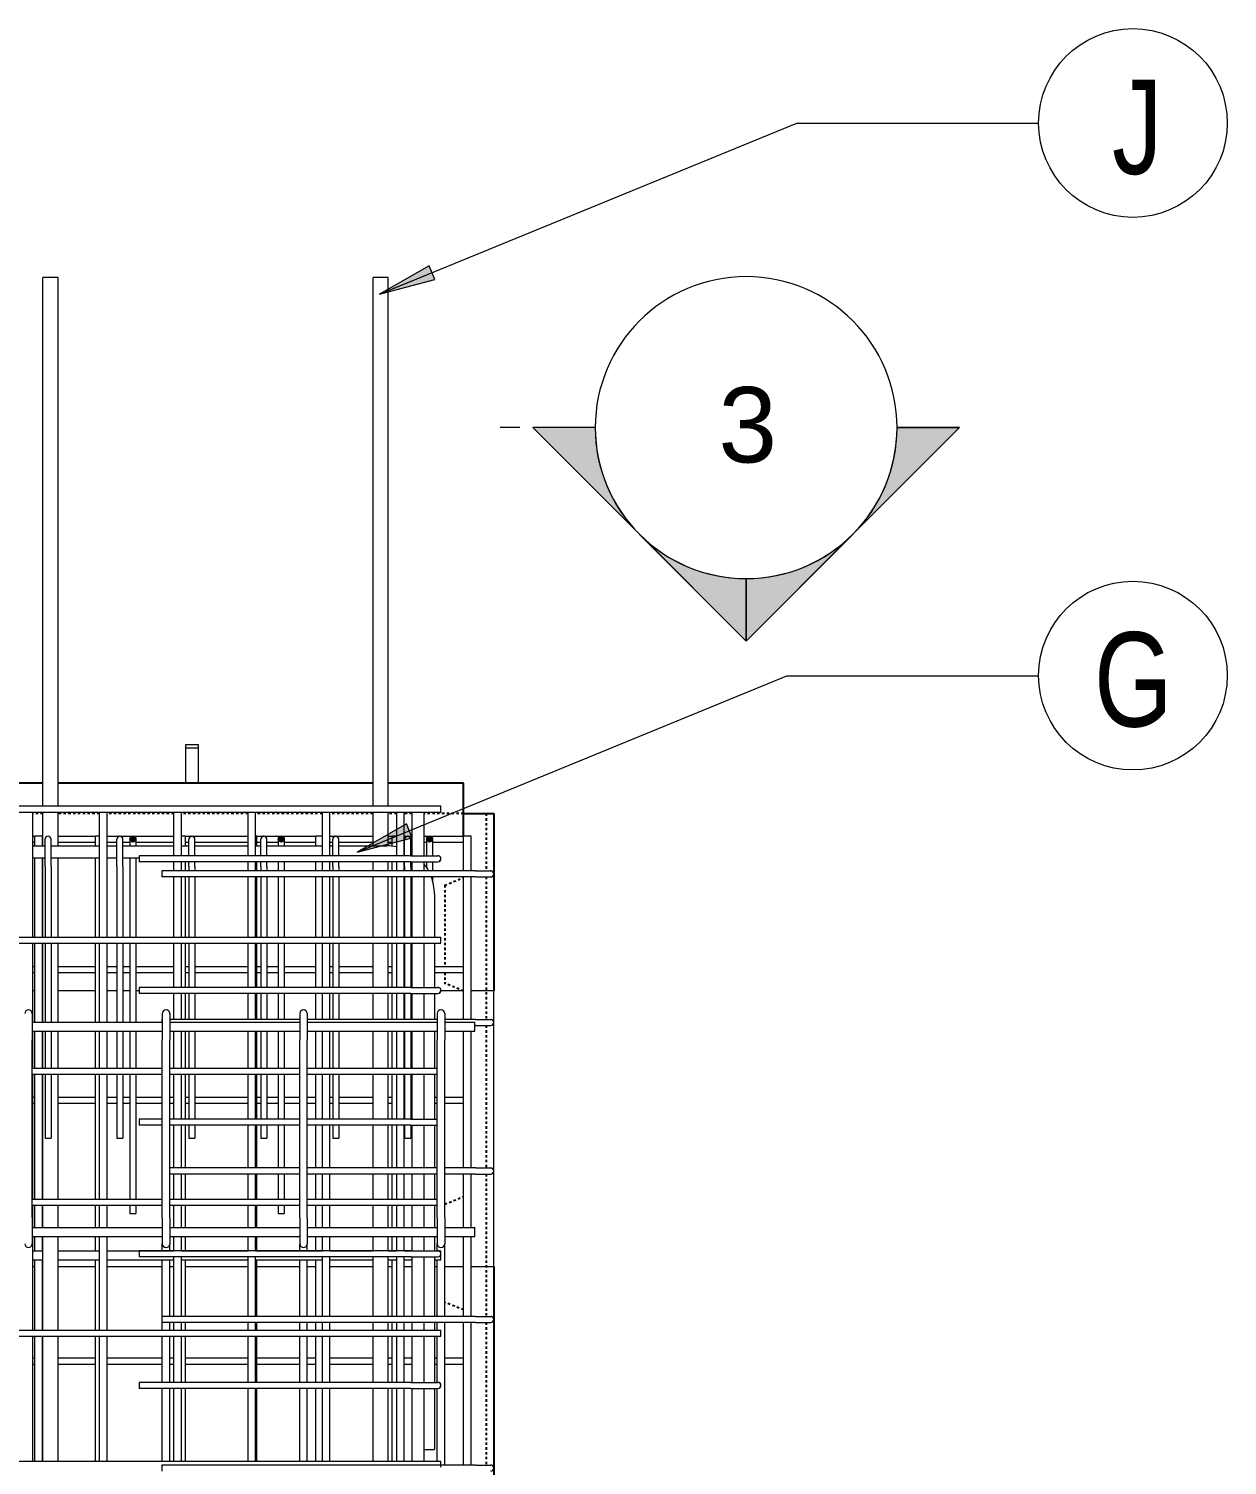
# Model space of a CAD drawing. Header units: millimetres. Extents: x -7141 to 5307, y -2677 to 10424.
# Drawn here: x -3138 to -1549, y 6797 to 8700 of the extents above; entities that cross this region are included whole.
import ezdxf

# ---------------------------------------------------------------- set-up
doc = ezdxf.new("R2010")
doc.units = ezdxf.units.MM
doc.linetypes.add('Dash', pattern=[6.36, 3.18, -3.18])
for name, color, linetype, lineweight in [('A-GENM', 13, 'Continuous', 18), ('A-WALL', 113, 'Continuous', 25), ('A-WALL-HDLN', 110, 'Dash', 25), ('G-ANNO-SYMB', 111, 'Continuous', 9), ('S-BEAM', 12, 'Continuous', 18), ('S-RBAR', 171, 'Continuous', 18), ('S-RBAR-IDEN', 171, 'Continuous', 9)]:
    doc.layers.add(name, color=color, linetype=linetype, lineweight=lineweight)
doc.styles.add('Arial', font='arial.ttf', dxfattribs={"height": 100})
doc.styles.add('Nirmala UI Semilight', font='NirmalaS.ttf', dxfattribs={"width": 0.8, "height": 125})

# ---------------------------------------------------------------- blocks, each defined once
blk = doc.blocks.new('RR spread anchor face based - RR-SA-7_5-260-1726841-Elevation Front 1')
at = {"layer": 'A-GENM'}
for p, q in [((-3904.2, 7746.6), (-3904.2, 7751.6)), ((-3904.2, 7751.6), (-3888.2, 7751.6)), ((-3904.2, 7700), (-3904.2, 7746.6)), ((-3888.2, 7746.6), (-3904.2, 7746.6)), ((-3888.2, 7751.6), (-3888.2, 7746.6)), ((-3888.2, 7746.6), (-3888.2, 7700))]:
    blk.add_line(p, q, dxfattribs=at)
blk = doc.blocks.new('M_Rebar Tag_rfa MARK - ARROW-794226-Elevation Front 1')
at = {"layer": 'S-RBAR-IDEN'}
blk.add_circle((-5960.1, 7909.2), 125, dxfattribs=at)
blk = doc.blocks.new('Detail View - M_Section Head - Filled SHOP DWG-1002450-Elevation Front 1')
at = {"layer": 'G-ANNO-SYMB'}
h = blk.add_hatch(color=256, dxfattribs=at)
edge = h.paths.add_edge_path()
edge.add_line((-2469.6, -528.7), (-2386.7, -528.7))
edge.add_arc((-2186.7, -528.7), 200, 180, 225)
edge.add_line((-2328.2, -670.1), (-2469.6, -528.7))
h = blk.add_hatch(color=256, dxfattribs=at)
edge = h.paths.add_edge_path()
edge.add_line((-1903.9, -528.7), (-2045.3, -670.1))
edge.add_arc((-2186.7, -528.7), 200, 315, 360)
edge.add_line((-1986.7, -528.7), (-1903.9, -528.7))
h = blk.add_hatch(color=256, dxfattribs=at)
edge = h.paths.add_edge_path()
edge.add_line((-2186.7, -811.5), (-2328.2, -670.1))
edge.add_arc((-2186.7, -528.7), 200, 225, 270)
edge.add_line((-2186.7, -728.7), (-2186.7, -811.5))
h = blk.add_hatch(color=256, dxfattribs=at)
edge = h.paths.add_edge_path()
edge.add_line((-2186.7, -811.5), (-2186.7, -728.7))
edge.add_arc((-2186.7, -528.7), 200, 270, 315)
edge.add_line((-2045.3, -670.1), (-2186.7, -811.5))
for p, q in [((-2186.7, -811.5), (-2469.6, -528.7)), ((-2386.7, -528.7), (-2469.6, -528.7)), ((-2469.6, -528.7), (-2328.2, -670.1)), ((-2386.7, -528.7), (-2469.6, -528.7)), ((-2186.7, -811.5), (-1903.9, -528.7)), ((-2045.3, -670.1), (-1903.9, -528.7)), ((-1986.7, -528.7), (-1903.9, -528.7)), ((-1903.9, -528.7), (-1986.7, -528.7)), ((-2328.2, -670.1), (-2186.7, -811.5)), ((-2186.7, -811.5), (-2045.3, -670.1)), ((-2186.7, -728.7), (-2186.7, -811.5)), ((-2186.7, -811.5), (-2186.7, -728.7))]:
    blk.add_line(p, q, dxfattribs=at)
for start, end in [(360, 180), (180, 360), (180, 225), (315, 0), (225, 270), (270, 315)]:
    blk.add_arc((-2186.7, -528.7), 200, start, end, dxfattribs=at)

msp = doc.modelspace()

# ---------------------------------------------------------------- hatches: boundary and pattern name
at = {"layer": 'S-RBAR'}
for points in [[(-2999.5, 7622), (-2995.5, 7626), (-2999.5, 7630), (-3003.5, 7626), (-3000.1, 7622.6)], [(-2802.8, 7622), (-2798.8, 7626), (-2802.8, 7630), (-2806.8, 7626), (-2804.2, 7623.4)], [(-2606.2, 7622), (-2602.2, 7626), (-2606.2, 7630), (-2610.2, 7626), (-2607.6, 7623.4)]]:
    msp.add_hatch(color=256, dxfattribs=at).paths.add_polyline_path(points)
h = msp.add_hatch(color=256, dxfattribs=at)
edge = h.paths.add_edge_path()
edge.add_arc((-2999.5, 7626), 4, 0, 360)
h = msp.add_hatch(color=256, dxfattribs=at)
edge = h.paths.add_edge_path()
edge.add_arc((-2802.8, 7626), 4, 0, 360)
h = msp.add_hatch(color=256, dxfattribs=at)
edge = h.paths.add_edge_path()
edge.add_arc((-2606.2, 7626), 4, 0, 360)
at = {"layer": 'S-RBAR-IDEN'}
for points in [[(-2672.5, 8348), (-2599.4, 8367.3), (-2606.9, 8385.6)], [(-2702.3, 7608.6), (-2629.2, 7628), (-2636.7, 7646.2)]]:
    msp.add_hatch(color=256, dxfattribs=at).paths.add_polyline_path(points)

# ---------------------------------------------------------------- linework, layer by layer
at = {"layer": 'A-WALL'}
for p, q in [((-3118.7, 7700), (-3698.7, 7700)), ((-2681.2, 7700), (-3098.7, 7700)), ((-2561.2, 7700), (-2661.2, 7700)), ((-2561.2, 7630), (-2561.2, 7700)), ((-2561.2, 7660), (-2521.2, 7660)), ((-2521.2, 7660), (-2521.2, 7425)), ((-2521.2, 7060), (-2521.2, 6756))]:
    msp.add_line(p, q, dxfattribs=at)
at = {"layer": 'A-WALL-HDLN'}
for p, q in [((-3118.7, 7660), (-3132.3, 7660)), ((-3043.8, 7660), (-3098.7, 7660)), ((-2945.3, 7660), (-3033.8, 7660)), ((-2846.8, 7660), (-2935.3, 7660)), ((-2748.3, 7660), (-2836.8, 7660)), ((-2681.2, 7660), (-2738.3, 7660)), ((-2649.8, 7660), (-2661.2, 7660)), ((-2629.5, 7660), (-2639.8, 7660)), ((-2561.2, 7660), (-2613.5, 7660)), ((-2531.2, 7660), (-2531.2, 7584)), ((-2586.2, 7565), (-2561.2, 7575)), ((-2531.2, 7576), (-2531.2, 7387.2)), ((-2586.2, 7565), (-2586.2, 7457.2)), ((-2586.2, 7449.2), (-2586.2, 7435)), ((-2561.3, 7425), (-2586.2, 7435)), ((-2531.2, 7379.2), (-2531.2, 7190.4)), ((-2531.2, 7182.4), (-2531.2, 6993.7)), ((-2586.2, 7142.5), (-2561.2, 7152.5)), ((-2561.2, 7002.5), (-2586.2, 7012.5)), ((-2531.2, 6985.7), (-2531.2, 6796.9))]:
    msp.add_line(p, q, dxfattribs=at)
at = {"layer": 'G-ANNO-SYMB'}
msp.add_line((-2486.7, 8171.3), (-2512.5, 8171.3), dxfattribs=at)
at = {"layer": 'S-BEAM'}
for p, q in [((-3129.4, 7425), (-3132.3, 7425)), ((-3118.7, 7425), (-3119.4, 7425)), ((-3049.1, 7425), (-3098.7, 7425)), ((-3020.7, 7425), (-3033.8, 7425)), ((-3003.5, 7425), (-3012.7, 7425)), ((-2991.2, 7425), (-2995.5, 7425)), ((-2561.2, 7425), (-2591.3, 7425)), ((-2521.2, 7425), (-2551.2, 7425)), ((-2521.2, 7060), (-2521.2, 7425)), ((-3132.3, 7060), (-3129.4, 7060)), ((-3119.4, 7060), (-3118.7, 7060)), ((-3098.7, 7060), (-3049.1, 7060)), ((-3033.8, 7060), (-2960.6, 7060)), ((-2950.6, 7060), (-2945.3, 7060)), ((-2930, 7060), (-2846.8, 7060)), ((-2835.3, 7060), (-2778.4, 7060)), ((-2768.4, 7060), (-2756.9, 7060)), ((-2738.3, 7060), (-2681.2, 7060)), ((-2661.2, 7060), (-2655.9, 7060)), ((-2639.8, 7060), (-2629.5, 7060)), ((-2599.9, 7060), (-2596.2, 7060)), ((-2586.2, 7060), (-2561.2, 7060)), ((-2551.2, 7060), (-2521.2, 7060))]:
    msp.add_line(p, q, dxfattribs=at)
at = {"layer": 'S-RBAR'}
for p, q in [((-3098.7, 8370), (-3118.7, 8370)), ((-3118.7, 7670), (-3118.7, 8370)), ((-3098.7, 7670), (-3098.7, 8370)), ((-2661.2, 8370), (-2681.2, 8370)), ((-2681.2, 7670), (-2681.2, 8370)), ((-2661.2, 7670), (-2661.2, 8370)), ((-4226.2, 7670), (-2591.2, 7670)), ((-2591.2, 7662), (-2591.2, 7670)), ((-4226.2, 7662), (-2591.2, 7662)), ((-3132.3, 7496.4), (-3132.3, 7662)), ((-3118.7, 7617.3), (-3118.7, 7662)), ((-3098.7, 7617.3), (-3098.7, 7662)), ((-3043.8, 7496.4), (-3043.8, 7662)), ((-3033.8, 7496.4), (-3033.8, 7662)), ((-2945.3, 7604), (-2945.3, 7662)), ((-2935.3, 7604), (-2935.3, 7662)), ((-2846.8, 7604), (-2846.8, 7662)), ((-2836.8, 7604), (-2836.8, 7662)), ((-2748.3, 7604), (-2748.3, 7662)), ((-2738.3, 7604), (-2738.3, 7662)), ((-2681.2, 7617.3), (-2681.2, 7662)), ((-2661.2, 7617), (-2661.2, 7662)), ((-2649.8, 7604), (-2649.8, 7662)), ((-2639.8, 7604), (-2639.8, 7662)), ((-2629.5, 7604), (-2629.5, 7662)), ((-2613.5, 7604), (-2613.5, 7662)), ((-3132.3, 7630), (-3129.4, 7630)), ((-3132.3, 7622), (-3129.4, 7622)), ((-3132.3, 7617.3), (-3116, 7617.3)), ((-3119.4, 7630), (-3129.4, 7630)), ((-3129.4, 7617.3), (-3129.4, 7630)), ((-3119.4, 7617.3), (-3119.4, 7630)), ((-3119.4, 7630), (-3118.7, 7630)), ((-3119.4, 7622), (-3118.7, 7622)), ((-3116, 7590), (-3116, 7626)), ((-3108, 7590), (-3108, 7626)), ((-3108, 7617.3), (-3043.8, 7617.3)), ((-3098.7, 7630), (-3049.1, 7630)), ((-3098.7, 7622), (-3049.1, 7622)), ((-3043.8, 7630), (-3049.1, 7630)), ((-3049.1, 7617.3), (-3049.1, 7630)), ((-3033.8, 7630), (-2945.3, 7630)), ((-3033.8, 7622), (-3020.7, 7622)), ((-3033.8, 7617.3), (-3020.7, 7617.3)), ((-3020.7, 7590), (-3020.7, 7626)), ((-3012.7, 7590), (-3012.7, 7626)), ((-3012.7, 7622), (-3003.5, 7622)), ((-3012.7, 7617.3), (-2945.3, 7617.3)), ((-2999.5, 7630), (-3003.5, 7626)), ((-3003.5, 7626), (-3003.5, 7617.8)), ((-3003.5, 7626), (-3000.1, 7622.6)), ((-3000.1, 7622.6), (-2999.5, 7622)), ((-2995.5, 7626), (-2999.5, 7630)), ((-2999.5, 7622), (-2995.5, 7626)), ((-2995.5, 7626), (-2995.5, 7617.8)), ((-2995.5, 7622), (-2945.3, 7622)), ((-2930, 7630), (-2935.3, 7630)), ((-2935.3, 7617.3), (-2925.3, 7617.3)), ((-2930, 7617.3), (-2930, 7630)), ((-2930, 7630), (-2846.8, 7630)), ((-2930, 7622), (-2925.3, 7622)), ((-2925.3, 7604.3), (-2925.3, 7626)), ((-2917.3, 7604.3), (-2917.3, 7626)), ((-2917.3, 7622), (-2846.8, 7622)), ((-2917.3, 7617.3), (-2846.8, 7617.3)), ((-2835.3, 7630), (-2836.8, 7630)), ((-2836.8, 7617.3), (-2830, 7617.3)), ((-2835.3, 7617.3), (-2835.3, 7630)), ((-2835.3, 7630), (-2756.9, 7630)), ((-2835.3, 7622), (-2830, 7622)), ((-2830, 7604.3), (-2830, 7626)), ((-2822, 7604.3), (-2822, 7626)), ((-2822, 7622), (-2806.8, 7622)), ((-2822, 7617.3), (-2748.3, 7617.3)), ((-2802.8, 7630), (-2806.8, 7626)), ((-2806.8, 7626), (-2806.8, 7617.8)), ((-2806.8, 7626), (-2804.2, 7623.4)), ((-2804.2, 7623.4), (-2802.8, 7622)), ((-2798.8, 7626), (-2802.8, 7630)), ((-2802.8, 7622), (-2798.8, 7626)), ((-2798.8, 7626), (-2798.8, 7617.8)), ((-2798.8, 7622), (-2756.9, 7622)), ((-2748.3, 7630), (-2756.9, 7630)), ((-2756.9, 7617.3), (-2756.9, 7630)), ((-2738.3, 7630), (-2681.2, 7630)), ((-2738.3, 7622), (-2734.7, 7622)), ((-2738.3, 7617.3), (-2734.7, 7617.3)), ((-2734.7, 7604.3), (-2734.7, 7626)), ((-2726.7, 7604.3), (-2726.7, 7626)), ((-2726.7, 7622), (-2681.2, 7622)), ((-2726.7, 7617.3), (-2663.4, 7617.3)), ((-2661.2, 7630), (-2655.9, 7630)), ((-2661.2, 7622), (-2655.9, 7622)), ((-2649.8, 7630), (-2655.9, 7630)), ((-2655.9, 7616.3), (-2655.9, 7630)), ((-2639.8, 7630), (-2629.5, 7630)), ((-2639.3, 7604.3), (-2639.3, 7626)), ((-2631.3, 7604.3), (-2631.3, 7626)), ((-2631.3, 7622), (-2629.5, 7622)), ((-2613.5, 7630), (-2561.2, 7630)), ((-2613.5, 7622), (-2610.2, 7622)), ((-2606.2, 7630), (-2610.2, 7626)), ((-2610.2, 7626), (-2610.2, 7606)), ((-2610.2, 7626), (-2607.6, 7623.4)), ((-2607.6, 7623.4), (-2606.2, 7622)), ((-2602.2, 7626), (-2606.2, 7630)), ((-2606.2, 7622), (-2602.2, 7626)), ((-2602.2, 7626), (-2602.2, 7606)), ((-2602.2, 7622), (-2561.2, 7622)), ((-2551.2, 7630), (-2561.2, 7630)), ((-2561.2, 7584), (-2561.2, 7630)), ((-2551.2, 7584), (-2551.2, 7630)), ((-3132.3, 7601.3), (-3116, 7601.3)), ((-3129.4, 7496.4), (-3129.4, 7601.3)), ((-3119.4, 7496.4), (-3119.4, 7601.3)), ((-3118.7, 7496.4), (-3118.7, 7601.3)), ((-3108, 7601.3), (-3043.8, 7601.3)), ((-3098.7, 7496.4), (-3098.7, 7601.3)), ((-3049.1, 7496.4), (-3049.1, 7601.3)), ((-3033.8, 7601.3), (-3020.7, 7601.3)), ((-3012.7, 7601.3), (-2991.2, 7601.3)), ((-3003.5, 7601.3), (-3003.5, 7496.4)), ((-2995.5, 7601.3), (-2995.5, 7496.4)), ((-2631.2, 7604), (-2991.2, 7604)), ((-2991.2, 7604), (-2991.2, 7596)), ((-2631.2, 7596), (-2991.2, 7596)), ((-2945.3, 7584), (-2945.3, 7596)), ((-2935.3, 7584), (-2935.3, 7596)), ((-2930, 7584), (-2930, 7596)), ((-2925.3, 7590), (-2925.3, 7596.3)), ((-2917.3, 7590), (-2917.3, 7596.3)), ((-2846.8, 7584), (-2846.8, 7596)), ((-2836.8, 7584), (-2836.8, 7596)), ((-2835.3, 7584), (-2835.3, 7596)), ((-2830, 7590), (-2830, 7596.3)), ((-2822, 7590), (-2822, 7596.3)), ((-2806.8, 7596), (-2806.8, 7584)), ((-2798.8, 7596), (-2798.8, 7584)), ((-2756.9, 7584), (-2756.9, 7596)), ((-2748.3, 7584), (-2748.3, 7596)), ((-2738.3, 7584), (-2738.3, 7596)), ((-2734.7, 7590), (-2734.7, 7596.3)), ((-2726.7, 7590), (-2726.7, 7596.3)), ((-2681.2, 7584), (-2681.2, 7596)), ((-2661.2, 7584), (-2661.2, 7596)), ((-2655.9, 7584), (-2655.9, 7596)), ((-2649.8, 7584), (-2649.8, 7596)), ((-2639.8, 7584), (-2639.8, 7596)), ((-2639.3, 7590), (-2639.3, 7596.3)), ((-2631.3, 7590), (-2631.3, 7596.3)), ((-2631.2, 7604), (-2595.2, 7604)), ((-2631.2, 7596), (-2595.2, 7596)), ((-2629.5, 7584), (-2629.5, 7596)), ((-2613.5, 7584), (-2613.5, 7596)), ((-2610.2, 7606), (-2610.2, 7604)), ((-2610.2, 7596), (-2610.2, 7587.9)), ((-2602.2, 7606), (-2602.2, 7604)), ((-2602.2, 7596), (-2602.2, 7584)), ((-3116, 7590), (-3116, 7496.4)), ((-3108, 7590), (-3108, 7496.4)), ((-3020.7, 7590), (-3020.7, 7496.4)), ((-3012.7, 7590), (-3012.7, 7496.4)), ((-2545.2, 7584), (-2961.2, 7584)), ((-2961.2, 7584), (-2961.2, 7576)), ((-2545.2, 7576), (-2961.2, 7576)), ((-2945.3, 7496.4), (-2945.3, 7576)), ((-2935.3, 7496.4), (-2935.3, 7576)), ((-2930, 7496.4), (-2930, 7576)), ((-2925.3, 7590), (-2925.3, 7584)), ((-2925.3, 7576), (-2925.3, 7496.4)), ((-2917.3, 7590), (-2917.3, 7584)), ((-2917.3, 7576), (-2917.3, 7496.4)), ((-2846.8, 7496.4), (-2846.8, 7576)), ((-2836.8, 7496.4), (-2836.8, 7576)), ((-2835.3, 7496.4), (-2835.3, 7576)), ((-2830, 7590), (-2830, 7584)), ((-2830, 7576), (-2830, 7496.4)), ((-2822, 7590), (-2822, 7584)), ((-2822, 7576), (-2822, 7496.4)), ((-2806.8, 7576), (-2806.8, 7496.4)), ((-2798.8, 7576), (-2798.8, 7496.4)), ((-2756.9, 7496.4), (-2756.9, 7576)), ((-2748.3, 7496.4), (-2748.3, 7576)), ((-2738.3, 7496.4), (-2738.3, 7576)), ((-2734.7, 7590), (-2734.7, 7584)), ((-2734.7, 7576), (-2734.7, 7496.4)), ((-2726.7, 7590), (-2726.7, 7584)), ((-2726.7, 7576), (-2726.7, 7496.4)), ((-2681.2, 7496.4), (-2681.2, 7576)), ((-2661.2, 7496.4), (-2661.2, 7576)), ((-2655.9, 7496.4), (-2655.9, 7576)), ((-2649.8, 7496.4), (-2649.8, 7576)), ((-2639.8, 7496.4), (-2639.8, 7576)), ((-2639.3, 7590), (-2639.3, 7584)), ((-2639.3, 7576), (-2639.3, 7496.4)), ((-2631.3, 7590), (-2631.3, 7584)), ((-2631.3, 7576), (-2631.3, 7496.4)), ((-2629.5, 7496.4), (-2629.5, 7576)), ((-2613.5, 7496.4), (-2613.5, 7576)), ((-2602.2, 7576), (-2602.2, 7570.5)), ((-2561.2, 7387.2), (-2561.2, 7576)), ((-2551.2, 7387.2), (-2551.2, 7576)), ((-2545.2, 7584), (-2525.2, 7584)), ((-2545.2, 7576), (-2525.2, 7576)), ((-2599.9, 7553.8), (-2599.9, 7496.4)), ((-4226.2, 7496.4), (-2591.2, 7496.4)), ((-4226.2, 7488.4), (-2591.2, 7488.4)), ((-3132.3, 7383.6), (-3132.3, 7488.4)), ((-3129.4, 7383.6), (-3129.4, 7488.4)), ((-3119.4, 7383.6), (-3119.4, 7488.4)), ((-3118.7, 7383.6), (-3118.7, 7488.4)), ((-3116, 7488.4), (-3116, 7383.6)), ((-3108, 7488.4), (-3108, 7383.6)), ((-3098.7, 7383.6), (-3098.7, 7488.4)), ((-3049.1, 7383.6), (-3049.1, 7488.4)), ((-3043.8, 7383.6), (-3043.8, 7488.4)), ((-3033.8, 7383.6), (-3033.8, 7488.4)), ((-3020.7, 7488.4), (-3020.7, 7383.6)), ((-3012.7, 7488.4), (-3012.7, 7383.6)), ((-3003.5, 7488.4), (-3003.5, 7383.6)), ((-2995.5, 7488.4), (-2995.5, 7383.6)), ((-2945.3, 7429.6), (-2945.3, 7488.4)), ((-2935.3, 7429.6), (-2935.3, 7488.4)), ((-2930, 7429.6), (-2930, 7488.4)), ((-2925.3, 7488.4), (-2925.3, 7429.6)), ((-2917.3, 7488.4), (-2917.3, 7429.6)), ((-2846.8, 7429.6), (-2846.8, 7488.4)), ((-2836.8, 7429.6), (-2836.8, 7488.4)), ((-2835.3, 7429.6), (-2835.3, 7488.4)), ((-2830, 7488.4), (-2830, 7429.6)), ((-2822, 7488.4), (-2822, 7429.6)), ((-2806.8, 7488.4), (-2806.8, 7429.6)), ((-2798.8, 7488.4), (-2798.8, 7429.6)), ((-2756.9, 7429.6), (-2756.9, 7488.4)), ((-2748.3, 7429.6), (-2748.3, 7488.4)), ((-2738.3, 7429.6), (-2738.3, 7488.4)), ((-2734.7, 7488.4), (-2734.7, 7429.6)), ((-2726.7, 7488.4), (-2726.7, 7429.6)), ((-2681.2, 7429.6), (-2681.2, 7488.4)), ((-2661.2, 7429.6), (-2661.2, 7488.4)), ((-2655.9, 7429.6), (-2655.9, 7488.4)), ((-2649.8, 7429.6), (-2649.8, 7488.4)), ((-2639.8, 7429.6), (-2639.8, 7488.4)), ((-2639.3, 7488.4), (-2639.3, 7429.6)), ((-2631.3, 7488.4), (-2631.3, 7429.6)), ((-2629.5, 7429.6), (-2629.5, 7488.4)), ((-2613.5, 7429.6), (-2613.5, 7488.4)), ((-2599.9, 7488.4), (-2599.9, 7429.6)), ((-2591.2, 7488.4), (-2591.2, 7496.4)), ((-3132.3, 7457.2), (-3129.4, 7457.2)), ((-3132.3, 7449.2), (-3129.4, 7449.2)), ((-3119.4, 7457.2), (-3118.7, 7457.2)), ((-3119.4, 7449.2), (-3118.7, 7449.2)), ((-3098.7, 7457.2), (-3049.1, 7457.2)), ((-3098.7, 7449.2), (-3049.1, 7449.2)), ((-3033.8, 7457.2), (-3020.7, 7457.2)), ((-3033.8, 7449.2), (-3020.7, 7449.2)), ((-3012.7, 7457.2), (-3003.5, 7457.2)), ((-3012.7, 7449.2), (-3003.5, 7449.2)), ((-2995.5, 7457.2), (-2945.3, 7457.2)), ((-2995.5, 7449.2), (-2945.3, 7449.2)), ((-2930, 7457.2), (-2925.3, 7457.2)), ((-2930, 7449.2), (-2925.3, 7449.2)), ((-2917.3, 7457.2), (-2846.8, 7457.2)), ((-2917.3, 7449.2), (-2846.8, 7449.2)), ((-2835.3, 7457.2), (-2830, 7457.2)), ((-2835.3, 7449.2), (-2830, 7449.2)), ((-2822, 7457.2), (-2806.8, 7457.2)), ((-2822, 7449.2), (-2806.8, 7449.2)), ((-2798.8, 7457.2), (-2756.9, 7457.2)), ((-2798.8, 7449.2), (-2756.9, 7449.2)), ((-2738.3, 7457.2), (-2734.7, 7457.2)), ((-2738.3, 7449.2), (-2734.7, 7449.2)), ((-2726.7, 7457.2), (-2681.2, 7457.2)), ((-2726.7, 7449.2), (-2681.2, 7449.2)), ((-2661.2, 7457.2), (-2655.9, 7457.2)), ((-2661.2, 7449.2), (-2655.9, 7449.2)), ((-2631.3, 7457.2), (-2629.5, 7457.2)), ((-2631.3, 7449.2), (-2629.5, 7449.2)), ((-2599.9, 7457.2), (-2561.2, 7457.2)), ((-2599.9, 7449.2), (-2561.2, 7449.2)), ((-2631.2, 7429.6), (-2991.2, 7429.6)), ((-2991.2, 7429.6), (-2991.2, 7421.6)), ((-2631.2, 7429.6), (-2595.2, 7429.6)), ((-2631.2, 7421.6), (-2991.2, 7421.6)), ((-2945.3, 7387.2), (-2945.3, 7421.6)), ((-2935.3, 7387.2), (-2935.3, 7421.6)), ((-2930, 7387.2), (-2930, 7421.6)), ((-2925.3, 7421.6), (-2925.3, 7387.2)), ((-2917.3, 7421.6), (-2917.3, 7387.2)), ((-2846.8, 7387.2), (-2846.8, 7421.6)), ((-2836.8, 7387.2), (-2836.8, 7421.6)), ((-2835.3, 7387.2), (-2835.3, 7421.6)), ((-2830, 7421.6), (-2830, 7387.2)), ((-2822, 7421.6), (-2822, 7387.2)), ((-2806.8, 7421.6), (-2806.8, 7387.2)), ((-2798.8, 7421.6), (-2798.8, 7387.2)), ((-2756.9, 7387.2), (-2756.9, 7421.6)), ((-2748.3, 7387.2), (-2748.3, 7421.6)), ((-2738.3, 7387.2), (-2738.3, 7421.6)), ((-2734.7, 7421.6), (-2734.7, 7387.2)), ((-2726.7, 7421.6), (-2726.7, 7387.2)), ((-2681.2, 7387.2), (-2681.2, 7421.6)), ((-2661.2, 7387.2), (-2661.2, 7421.6)), ((-2655.9, 7387.2), (-2655.9, 7421.6)), ((-2649.8, 7387.2), (-2649.8, 7421.6)), ((-2639.8, 7387.2), (-2639.8, 7421.6)), ((-2639.3, 7421.6), (-2639.3, 7387.2)), ((-2631.3, 7421.6), (-2631.3, 7387.2)), ((-2631.2, 7421.6), (-2595.2, 7421.6)), ((-2629.5, 7387.2), (-2629.5, 7421.6)), ((-2613.5, 7387.2), (-2613.5, 7421.6)), ((-2599.9, 7421.6), (-2599.9, 7387.2)), ((-3132.9, 7395), (-3132.9, 7360)), ((-2961.2, 7387.2), (-2961.2, 7383.6)), ((-2960.6, 7395), (-2960.6, 7360)), ((-2950.6, 7395), (-2950.6, 7360)), ((-2778.4, 7387.2), (-2950.6, 7387.2)), ((-2778.4, 7395), (-2778.4, 7360)), ((-2768.4, 7395), (-2768.4, 7360)), ((-2596.2, 7387.2), (-2768.4, 7387.2)), ((-2596.2, 7395), (-2596.2, 7360)), ((-2586.2, 7395), (-2586.2, 7360)), ((-2545.2, 7387.2), (-2586.2, 7387.2)), ((-2545.2, 7387.2), (-2525.2, 7387.2)), ((-3132.9, 7383.6), (-2960.6, 7383.6)), ((-3132.9, 7371.6), (-2960.6, 7371.6)), ((-3132.3, 7322.8), (-3132.3, 7371.6)), ((-3129.4, 7322.8), (-3129.4, 7371.6)), ((-3119.4, 7322.8), (-3119.4, 7371.6)), ((-3118.7, 7322.8), (-3118.7, 7371.6)), ((-3116, 7371.6), (-3116, 7322.8)), ((-3108, 7371.6), (-3108, 7322.8)), ((-3098.7, 7322.8), (-3098.7, 7371.6)), ((-3049.1, 7322.8), (-3049.1, 7371.6)), ((-3043.8, 7322.8), (-3043.8, 7371.6)), ((-3033.8, 7322.8), (-3033.8, 7371.6)), ((-3020.7, 7371.6), (-3020.7, 7322.8)), ((-3012.7, 7371.6), (-3012.7, 7322.8)), ((-3003.5, 7371.6), (-3003.5, 7322.8)), ((-2995.5, 7371.6), (-2995.5, 7322.8)), ((-2950.6, 7383.6), (-2778.4, 7383.6)), ((-2950.6, 7371.6), (-2778.4, 7371.6)), ((-2945.3, 7322.8), (-2945.3, 7371.6)), ((-2935.3, 7322.8), (-2935.3, 7371.6)), ((-2930, 7322.8), (-2930, 7371.6)), ((-2925.3, 7371.6), (-2925.3, 7322.8)), ((-2917.3, 7371.6), (-2917.3, 7322.8)), ((-2846.8, 7322.8), (-2846.8, 7371.6)), ((-2836.8, 7322.8), (-2836.8, 7371.6)), ((-2835.3, 7322.8), (-2835.3, 7371.6)), ((-2830, 7371.6), (-2830, 7322.8)), ((-2822, 7371.6), (-2822, 7322.8)), ((-2806.8, 7371.6), (-2806.8, 7322.8)), ((-2798.8, 7371.6), (-2798.8, 7322.8)), ((-2768.4, 7383.6), (-2596.2, 7383.6)), ((-2768.4, 7371.6), (-2596.2, 7371.6)), ((-2756.9, 7322.8), (-2756.9, 7371.6)), ((-2748.3, 7322.8), (-2748.3, 7371.6)), ((-2738.3, 7322.8), (-2738.3, 7371.6)), ((-2734.7, 7371.6), (-2734.7, 7322.8)), ((-2726.7, 7371.6), (-2726.7, 7322.8)), ((-2681.2, 7322.8), (-2681.2, 7371.6)), ((-2661.2, 7322.8), (-2661.2, 7371.6)), ((-2655.9, 7322.8), (-2655.9, 7371.6)), ((-2649.8, 7322.8), (-2649.8, 7371.6)), ((-2639.8, 7322.8), (-2639.8, 7371.6)), ((-2639.3, 7371.6), (-2639.3, 7322.8)), ((-2631.3, 7371.6), (-2631.3, 7322.8)), ((-2629.5, 7322.8), (-2629.5, 7371.6)), ((-2613.5, 7322.8), (-2613.5, 7371.6)), ((-2599.9, 7371.6), (-2599.9, 7322.8)), ((-2586.2, 7383.6), (-2546.2, 7383.6)), ((-2586.2, 7371.6), (-2546.2, 7371.6)), ((-2561.2, 7190.4), (-2561.2, 7371.6)), ((-2551.2, 7190.4), (-2551.2, 7371.6)), ((-2546.2, 7371.6), (-2546.2, 7383.6)), ((-2545.2, 7379.2), (-2546.2, 7379.2)), ((-2545.2, 7379.2), (-2525.2, 7379.2)), ((-3132.9, 7125), (-3132.9, 7360)), ((-2960.6, 7125), (-2960.6, 7360)), ((-2950.6, 7125), (-2950.6, 7360)), ((-2778.4, 7125), (-2778.4, 7360)), ((-2768.4, 7125), (-2768.4, 7360)), ((-2596.2, 7125), (-2596.2, 7360)), ((-2586.2, 7125), (-2586.2, 7360)), ((-3132.9, 7322.8), (-2960.6, 7322.8)), ((-3132.9, 7314.8), (-2960.6, 7314.8)), ((-3132.3, 7149.2), (-3132.3, 7314.8)), ((-3129.4, 7149.2), (-3129.4, 7314.8)), ((-3119.4, 7149.2), (-3119.4, 7314.8)), ((-3118.7, 7149.2), (-3118.7, 7314.8)), ((-3116, 7314.8), (-3116, 7230)), ((-3108, 7314.8), (-3108, 7230)), ((-3098.7, 7149.2), (-3098.7, 7314.8)), ((-3049.1, 7149.2), (-3049.1, 7314.8)), ((-3043.8, 7149.2), (-3043.8, 7314.8)), ((-3033.8, 7149.2), (-3033.8, 7314.8)), ((-3020.7, 7314.8), (-3020.7, 7230)), ((-3012.7, 7314.8), (-3012.7, 7230)), ((-3003.5, 7314.8), (-3003.5, 7149.2)), ((-2995.5, 7314.8), (-2995.5, 7149.2)), ((-2950.6, 7322.8), (-2778.4, 7322.8)), ((-2950.6, 7314.8), (-2778.4, 7314.8)), ((-2945.3, 7255.2), (-2945.3, 7314.8)), ((-2935.3, 7255.2), (-2935.3, 7314.8)), ((-2930, 7255.2), (-2930, 7314.8)), ((-2925.3, 7314.8), (-2925.3, 7255.2)), ((-2917.3, 7314.8), (-2917.3, 7255.2)), ((-2846.8, 7255.2), (-2846.8, 7314.8)), ((-2836.8, 7255.2), (-2836.8, 7314.8)), ((-2835.3, 7255.2), (-2835.3, 7314.8)), ((-2830, 7314.8), (-2830, 7255.2)), ((-2822, 7314.8), (-2822, 7255.2)), ((-2806.8, 7314.8), (-2806.8, 7255.2)), ((-2798.8, 7314.8), (-2798.8, 7255.2)), ((-2768.4, 7322.8), (-2596.2, 7322.8)), ((-2768.4, 7314.8), (-2596.2, 7314.8)), ((-2756.9, 7255.2), (-2756.9, 7314.8)), ((-2748.3, 7255.2), (-2748.3, 7314.8)), ((-2738.3, 7255.2), (-2738.3, 7314.8)), ((-2734.7, 7314.8), (-2734.7, 7255.2)), ((-2726.7, 7314.8), (-2726.7, 7255.2)), ((-2681.2, 7255.2), (-2681.2, 7314.8)), ((-2661.2, 7255.2), (-2661.2, 7314.8)), ((-2655.9, 7255.2), (-2655.9, 7314.8)), ((-2649.8, 7255.2), (-2649.8, 7314.8)), ((-2639.8, 7255.2), (-2639.8, 7314.8)), ((-2639.3, 7314.8), (-2639.3, 7255.2)), ((-2631.3, 7314.8), (-2631.3, 7255.2)), ((-2629.5, 7255.2), (-2629.5, 7314.8)), ((-2613.5, 7255.2), (-2613.5, 7314.8)), ((-2599.9, 7314.8), (-2599.9, 7255.2)), ((-3132.3, 7284.3), (-3129.4, 7284.3)), ((-3132.3, 7276.3), (-3129.4, 7276.3)), ((-3119.4, 7284.3), (-3118.7, 7284.3)), ((-3119.4, 7276.3), (-3118.7, 7276.3)), ((-3098.7, 7284.3), (-3049.1, 7284.3)), ((-3098.7, 7276.3), (-3049.1, 7276.3)), ((-3033.8, 7284.3), (-3020.7, 7284.3)), ((-3033.8, 7276.3), (-3020.7, 7276.3)), ((-3012.7, 7284.3), (-3003.5, 7284.3)), ((-3012.7, 7276.3), (-3003.5, 7276.3)), ((-2995.5, 7284.3), (-2960.6, 7284.3)), ((-2995.5, 7276.3), (-2960.6, 7276.3)), ((-2950.6, 7284.3), (-2945.3, 7284.3)), ((-2950.6, 7276.3), (-2945.3, 7276.3)), ((-2930, 7284.3), (-2925.3, 7284.3)), ((-2930, 7276.3), (-2925.3, 7276.3)), ((-2917.3, 7284.3), (-2846.8, 7284.3)), ((-2917.3, 7276.3), (-2846.8, 7276.3)), ((-2835.3, 7284.3), (-2830, 7284.3)), ((-2835.3, 7276.3), (-2830, 7276.3)), ((-2822, 7284.3), (-2806.8, 7284.3)), ((-2822, 7276.3), (-2806.8, 7276.3)), ((-2798.8, 7284.3), (-2778.4, 7284.3)), ((-2798.8, 7276.3), (-2778.4, 7276.3)), ((-2768.4, 7284.3), (-2756.9, 7284.3)), ((-2768.4, 7276.3), (-2756.9, 7276.3)), ((-2738.3, 7284.3), (-2734.7, 7284.3)), ((-2738.3, 7276.3), (-2734.7, 7276.3)), ((-2726.7, 7284.3), (-2681.2, 7284.3)), ((-2726.7, 7276.3), (-2681.2, 7276.3)), ((-2661.2, 7284.3), (-2655.9, 7284.3)), ((-2661.2, 7276.3), (-2655.9, 7276.3)), ((-2631.3, 7284.3), (-2629.5, 7284.3)), ((-2631.3, 7276.3), (-2629.5, 7276.3)), ((-2599.9, 7284.3), (-2596.2, 7284.3)), ((-2599.9, 7276.3), (-2596.2, 7276.3)), ((-2586.2, 7284.3), (-2561.2, 7284.3)), ((-2586.2, 7276.3), (-2561.2, 7276.3)), ((-2960.6, 7255.2), (-2991.2, 7255.2)), ((-2991.2, 7255.2), (-2991.2, 7247.2)), ((-2778.4, 7255.2), (-2950.6, 7255.2)), ((-2631.2, 7255.2), (-2768.4, 7255.2)), ((-2631.2, 7255.2), (-2595.7, 7255.2)), ((-2960.6, 7247.2), (-2991.2, 7247.2)), ((-2778.4, 7247.2), (-2950.6, 7247.2)), ((-2945.3, 7190.4), (-2945.3, 7247.2)), ((-2935.3, 7190.4), (-2935.3, 7247.2)), ((-2930, 7190.4), (-2930, 7247.2)), ((-2925.3, 7247.2), (-2925.3, 7230)), ((-2917.3, 7247.2), (-2917.3, 7230)), ((-2846.8, 7190.4), (-2846.8, 7247.2)), ((-2836.8, 7190.4), (-2836.8, 7247.2)), ((-2835.3, 7190.4), (-2835.3, 7247.2)), ((-2830, 7247.2), (-2830, 7230)), ((-2822, 7247.2), (-2822, 7230)), ((-2806.8, 7247.2), (-2806.8, 7190.4)), ((-2798.8, 7247.2), (-2798.8, 7190.4)), ((-2631.2, 7247.2), (-2768.4, 7247.2)), ((-2756.9, 7190.4), (-2756.9, 7247.2)), ((-2748.3, 7190.4), (-2748.3, 7247.2)), ((-2738.3, 7190.4), (-2738.3, 7247.2)), ((-2734.7, 7247.2), (-2734.7, 7230)), ((-2726.7, 7247.2), (-2726.7, 7230)), ((-2681.2, 7190.4), (-2681.2, 7247.2)), ((-2661.2, 7190.4), (-2661.2, 7247.2)), ((-2655.9, 7190.4), (-2655.9, 7247.2)), ((-2649.8, 7190.4), (-2649.8, 7247.2)), ((-2639.8, 7190.4), (-2639.8, 7247.2)), ((-2639.3, 7247.2), (-2639.3, 7230)), ((-2631.3, 7247.2), (-2631.3, 7230)), ((-2631.2, 7247.2), (-2595.7, 7247.2)), ((-2629.5, 7190.4), (-2629.5, 7247.2)), ((-2613.5, 7190.4), (-2613.5, 7247.2)), ((-2599.9, 7247.2), (-2599.9, 7190.4)), ((-3116, 7230), (-3108, 7230)), ((-3020.7, 7230), (-3012.7, 7230)), ((-2925.3, 7230), (-2917.3, 7230)), ((-2830, 7230), (-2822, 7230)), ((-2734.7, 7230), (-2726.7, 7230)), ((-2639.3, 7230), (-2631.3, 7230)), ((-2961.2, 7190.4), (-2961.2, 7182.4)), ((-2778.4, 7190.4), (-2950.6, 7190.4)), ((-2778.4, 7182.4), (-2950.6, 7182.4)), ((-2945.3, 7149.2), (-2945.3, 7182.4)), ((-2935.3, 7149.2), (-2935.3, 7182.4)), ((-2930, 7149.2), (-2930, 7182.4)), ((-2846.8, 7149.2), (-2846.8, 7182.4)), ((-2836.8, 7149.2), (-2836.8, 7182.4)), ((-2835.3, 7149.2), (-2835.3, 7182.4)), ((-2806.8, 7182.4), (-2806.8, 7149.2)), ((-2798.8, 7182.4), (-2798.8, 7149.2)), ((-2596.2, 7190.4), (-2768.4, 7190.4)), ((-2596.2, 7182.4), (-2768.4, 7182.4)), ((-2756.9, 7149.2), (-2756.9, 7182.4)), ((-2748.3, 7149.2), (-2748.3, 7182.4)), ((-2738.3, 7149.2), (-2738.3, 7182.4)), ((-2681.2, 7149.2), (-2681.2, 7182.4)), ((-2661.2, 7149.2), (-2661.2, 7182.4)), ((-2655.9, 7149.2), (-2655.9, 7182.4)), ((-2649.8, 7149.2), (-2649.8, 7182.4)), ((-2639.8, 7149.2), (-2639.8, 7182.4)), ((-2629.5, 7149.2), (-2629.5, 7182.4)), ((-2613.5, 7149.2), (-2613.5, 7182.4)), ((-2599.9, 7182.4), (-2599.9, 7149.2)), ((-2545.2, 7190.4), (-2586.2, 7190.4)), ((-2545.2, 7182.4), (-2586.2, 7182.4)), ((-2561.2, 7111.5), (-2561.2, 7182.4)), ((-2551.2, 7111.5), (-2551.2, 7182.4)), ((-2545.2, 7190.4), (-2525.2, 7190.4)), ((-2545.2, 7182.4), (-2525.2, 7182.4)), ((-3132.9, 7149.2), (-2960.6, 7149.2)), ((-3132.9, 7141.2), (-2960.6, 7141.2)), ((-3132.3, 7111.5), (-3132.3, 7141.2)), ((-3129.4, 7111.5), (-3129.4, 7141.2)), ((-3119.4, 7111.5), (-3119.4, 7141.2)), ((-3118.7, 7111.5), (-3118.7, 7141.2)), ((-3098.7, 7111.5), (-3098.7, 7141.2)), ((-3049.1, 7111.5), (-3049.1, 7141.2)), ((-3043.8, 7111.5), (-3043.8, 7141.2)), ((-3033.8, 7111.5), (-3033.8, 7141.2)), ((-3003.5, 7141.2), (-3003.5, 7130)), ((-2995.5, 7141.2), (-2995.5, 7130)), ((-2950.6, 7149.2), (-2778.4, 7149.2)), ((-2950.6, 7141.2), (-2778.4, 7141.2)), ((-2945.3, 7111.5), (-2945.3, 7141.2)), ((-2935.3, 7111.5), (-2935.3, 7141.2)), ((-2930, 7111.5), (-2930, 7141.2)), ((-2846.8, 7111.5), (-2846.8, 7141.2)), ((-2836.8, 7111.5), (-2836.8, 7141.2)), ((-2835.3, 7111.5), (-2835.3, 7141.2)), ((-2806.8, 7141.2), (-2806.8, 7130)), ((-2798.8, 7141.2), (-2798.8, 7130)), ((-2768.4, 7149.2), (-2596.2, 7149.2)), ((-2768.4, 7141.2), (-2596.2, 7141.2)), ((-2756.9, 7111.5), (-2756.9, 7141.2)), ((-2748.3, 7111.5), (-2748.3, 7141.2)), ((-2738.3, 7111.5), (-2738.3, 7141.2)), ((-2681.2, 7111.5), (-2681.2, 7141.2)), ((-2661.2, 7111.5), (-2661.2, 7141.2)), ((-2655.9, 7111.5), (-2655.9, 7141.2)), ((-2649.8, 7111.5), (-2649.8, 7141.2)), ((-2639.8, 7111.5), (-2639.8, 7141.2)), ((-2629.5, 7111.5), (-2629.5, 7141.2)), ((-2613.5, 7111.5), (-2613.5, 7141.2)), ((-2599.9, 7141.2), (-2599.9, 7111.5)), ((-3132.9, 7125), (-3132.9, 7090)), ((-3003.5, 7130), (-2995.5, 7130)), ((-2960.6, 7125), (-2960.6, 7090)), ((-2950.6, 7125), (-2950.6, 7090)), ((-2806.8, 7130), (-2798.8, 7130)), ((-2778.4, 7125), (-2778.4, 7090)), ((-2768.4, 7125), (-2768.4, 7090)), ((-2596.2, 7125), (-2596.2, 7090)), ((-2586.2, 7125), (-2586.2, 7090)), ((-3132.9, 7111.5), (-2960.6, 7111.5)), ((-3132.9, 7099.5), (-2960.6, 7099.5)), ((-3132.3, 6975.6), (-3132.3, 7099.5)), ((-3129.4, 7080.8), (-3129.4, 7099.5)), ((-3119.4, 7080.8), (-3119.4, 7099.5)), ((-3118.7, 6975.6), (-3118.7, 7099.5)), ((-3098.7, 6975.6), (-3098.7, 7099.5)), ((-3049.1, 7080.8), (-3049.1, 7099.5)), ((-3043.8, 6975.6), (-3043.8, 7099.5)), ((-3033.8, 6975.6), (-3033.8, 7099.5)), ((-2950.6, 7111.5), (-2778.4, 7111.5)), ((-2950.6, 7099.5), (-2778.4, 7099.5)), ((-2945.3, 7080.8), (-2945.3, 7099.5)), ((-2935.3, 7080.8), (-2935.3, 7099.5)), ((-2930, 7080.8), (-2930, 7099.5)), ((-2846.8, 7080.8), (-2846.8, 7099.5)), ((-2836.8, 7080.8), (-2836.8, 7099.5)), ((-2835.3, 7080.8), (-2835.3, 7099.5)), ((-2768.4, 7111.5), (-2596.2, 7111.5)), ((-2768.4, 7099.5), (-2596.2, 7099.5)), ((-2756.9, 7080.8), (-2756.9, 7099.5)), ((-2748.3, 7080.8), (-2748.3, 7099.5)), ((-2738.3, 7080.8), (-2738.3, 7099.5)), ((-2681.2, 7080.8), (-2681.2, 7099.5)), ((-2661.2, 7080.8), (-2661.2, 7099.5)), ((-2655.9, 7080.8), (-2655.9, 7099.5)), ((-2649.8, 7080.8), (-2649.8, 7099.5)), ((-2639.8, 7080.8), (-2639.8, 7099.5)), ((-2629.5, 7080.8), (-2629.5, 7099.5)), ((-2613.5, 7080.8), (-2613.5, 7099.5)), ((-2599.9, 7099.5), (-2599.9, 7080.8)), ((-2586.2, 7111.5), (-2546.2, 7111.5)), ((-2586.2, 7099.5), (-2546.2, 7099.5)), ((-2561.2, 6993.7), (-2561.2, 7099.5)), ((-2551.2, 6993.7), (-2551.2, 7099.5)), ((-2546.2, 7099.5), (-2546.2, 7111.5)), ((-3132.3, 7080.8), (-3118.7, 7080.8)), ((-3098.7, 7080.8), (-3043.8, 7080.8)), ((-3033.8, 7080.8), (-2945.3, 7080.8)), ((-2631.2, 7080.8), (-2991.2, 7080.8)), ((-2991.2, 7080.8), (-2991.2, 7072.8)), ((-2960.6, 7081.6), (-2960.6, 7090)), ((-2950.6, 7081.6), (-2950.6, 7090)), ((-2935.3, 7080.8), (-2846.8, 7080.8)), ((-2836.8, 7080.8), (-2748.3, 7080.8)), ((-2778.4, 7081.6), (-2778.4, 7090)), ((-2768.4, 7081.6), (-2768.4, 7090)), ((-2738.3, 7080.8), (-2681.2, 7080.8)), ((-2661.2, 7080.8), (-2649.8, 7080.8)), ((-2639.8, 7080.8), (-2629.5, 7080.8)), ((-2631.2, 7080.8), (-2595.2, 7080.8)), ((-2599.9, 7080.8), (-2591.2, 7080.8)), ((-2596.2, 7081.6), (-2596.2, 7090)), ((-2591.2, 7068.8), (-2591.2, 7080.8)), ((-2586.2, 7055), (-2586.2, 7090)), ((-3132.3, 7068.8), (-3118.7, 7068.8)), ((-3129.4, 6975.6), (-3129.4, 7068.8)), ((-3119.4, 6975.6), (-3119.4, 7068.8)), ((-3098.7, 7068.8), (-3043.8, 7068.8)), ((-3049.1, 6975.6), (-3049.1, 7068.8)), ((-3033.8, 7068.8), (-2945.3, 7068.8)), ((-2631.2, 7072.8), (-2991.2, 7072.8)), ((-2960.6, 7055), (-2960.6, 7069.1)), ((-2950.6, 7055), (-2950.6, 7069.1)), ((-2945.3, 6993.7), (-2945.3, 7072.8)), ((-2935.3, 6993.7), (-2935.3, 7072.8)), ((-2935.3, 7068.8), (-2846.8, 7068.8)), ((-2930, 6993.7), (-2930, 7068.8)), ((-2846.8, 6993.7), (-2846.8, 7072.8)), ((-2836.8, 6993.7), (-2836.8, 7072.8)), ((-2836.8, 7068.8), (-2748.3, 7068.8)), ((-2835.3, 6993.7), (-2835.3, 7068.8)), ((-2778.4, 7055), (-2778.4, 7069.1)), ((-2768.4, 7055), (-2768.4, 7069.1)), ((-2756.9, 6993.7), (-2756.9, 7068.8)), ((-2748.3, 6993.7), (-2748.3, 7072.8)), ((-2738.3, 6993.7), (-2738.3, 7072.8)), ((-2738.3, 7068.8), (-2681.2, 7068.8)), ((-2681.2, 6993.7), (-2681.2, 7072.8)), ((-2661.2, 6993.7), (-2661.2, 7072.8)), ((-2661.2, 7068.8), (-2649.8, 7068.8)), ((-2655.9, 6993.7), (-2655.9, 7068.8)), ((-2649.8, 6993.7), (-2649.8, 7072.8)), ((-2639.8, 6993.7), (-2639.8, 7072.8)), ((-2639.8, 7068.8), (-2629.5, 7068.8)), ((-2631.2, 7072.8), (-2595.2, 7072.8)), ((-2629.5, 6993.7), (-2629.5, 7072.8)), ((-2613.5, 6993.7), (-2613.5, 7072.8)), ((-2599.9, 7072.8), (-2599.9, 6993.7)), ((-2599.9, 7068.8), (-2591.2, 7068.8)), ((-2596.2, 7055), (-2596.2, 7069.1)), ((-2960.6, 6993.7), (-2960.6, 7055)), ((-2950.6, 6993.7), (-2950.6, 7055)), ((-2778.4, 6993.7), (-2778.4, 7055)), ((-2768.4, 6993.7), (-2768.4, 7055)), ((-2596.2, 6993.7), (-2596.2, 7055)), ((-2586.2, 6993.7), (-2586.2, 7055)), ((-2545.2, 6993.7), (-2961.2, 6993.7)), ((-2961.2, 6993.7), (-2961.2, 6985.7)), ((-2545.2, 6985.7), (-2961.2, 6985.7)), ((-2960.6, 6975.6), (-2960.6, 6985.7)), ((-2950.6, 6975.6), (-2950.6, 6985.7)), ((-2945.3, 6975.6), (-2945.3, 6985.7)), ((-2935.3, 6975.6), (-2935.3, 6985.7)), ((-2930, 6975.6), (-2930, 6985.7)), ((-2846.8, 6975.6), (-2846.8, 6985.7)), ((-2836.8, 6975.6), (-2836.8, 6985.7)), ((-2835.3, 6975.6), (-2835.3, 6985.7)), ((-2778.4, 6975.6), (-2778.4, 6985.7)), ((-2768.4, 6975.6), (-2768.4, 6985.7)), ((-2756.9, 6975.6), (-2756.9, 6985.7)), ((-2748.3, 6975.6), (-2748.3, 6985.7)), ((-2738.3, 6975.6), (-2738.3, 6985.7)), ((-2681.2, 6975.6), (-2681.2, 6985.7)), ((-2661.2, 6975.6), (-2661.2, 6985.7)), ((-2655.9, 6975.6), (-2655.9, 6985.7)), ((-2649.8, 6975.6), (-2649.8, 6985.7)), ((-2639.8, 6975.6), (-2639.8, 6985.7)), ((-2629.5, 6975.6), (-2629.5, 6985.7)), ((-2613.5, 6975.6), (-2613.5, 6985.7)), ((-2599.9, 6985.7), (-2599.9, 6975.6)), ((-2596.2, 6975.6), (-2596.2, 6985.7)), ((-2586.2, 6796.9), (-2586.2, 6985.7)), ((-2561.2, 6796.9), (-2561.2, 6985.7)), ((-2551.2, 6796.9), (-2551.2, 6985.7)), ((-2545.2, 6993.7), (-2525.2, 6993.7)), ((-2545.2, 6985.7), (-2525.2, 6985.7)), ((-4226.2, 6975.6), (-2591.2, 6975.6)), ((-4226.2, 6967.6), (-2591.2, 6967.6)), ((-3132.3, 6802), (-3132.3, 6967.6)), ((-3129.4, 6802), (-3129.4, 6967.6)), ((-3119.4, 6802), (-3119.4, 6967.6)), ((-3118.7, 6802), (-3118.7, 6967.6)), ((-3098.7, 6802), (-3098.7, 6967.6)), ((-3049.1, 6802), (-3049.1, 6967.6)), ((-3043.8, 6802), (-3043.8, 6967.6)), ((-3033.8, 6802), (-3033.8, 6967.6)), ((-2960.6, 6906.4), (-2960.6, 6967.6)), ((-2950.6, 6906.4), (-2950.6, 6967.6)), ((-2945.3, 6906.4), (-2945.3, 6967.6)), ((-2935.3, 6906.4), (-2935.3, 6967.6)), ((-2930, 6906.4), (-2930, 6967.6)), ((-2846.8, 6906.4), (-2846.8, 6967.6)), ((-2836.8, 6906.4), (-2836.8, 6967.6)), ((-2835.3, 6906.4), (-2835.3, 6967.6)), ((-2778.4, 6906.4), (-2778.4, 6967.6)), ((-2768.4, 6906.4), (-2768.4, 6967.6)), ((-2756.9, 6906.4), (-2756.9, 6967.6)), ((-2748.3, 6906.4), (-2748.3, 6967.6)), ((-2738.3, 6906.4), (-2738.3, 6967.6)), ((-2681.2, 6906.4), (-2681.2, 6967.6)), ((-2661.2, 6906.4), (-2661.2, 6967.6)), ((-2655.9, 6906.4), (-2655.9, 6967.6)), ((-2649.8, 6906.4), (-2649.8, 6967.6)), ((-2639.8, 6906.4), (-2639.8, 6967.6)), ((-2629.5, 6906.4), (-2629.5, 6967.6)), ((-2613.5, 6906.4), (-2613.5, 6967.6)), ((-2599.9, 6967.6), (-2599.9, 6906.4)), ((-2596.2, 6906.4), (-2596.2, 6967.6)), ((-2591.2, 6967.6), (-2591.2, 6975.6)), ((-3132.3, 6938.7), (-3129.4, 6938.7)), ((-3132.3, 6930.7), (-3129.4, 6930.7)), ((-3119.4, 6938.7), (-3118.7, 6938.7)), ((-3119.4, 6930.7), (-3118.7, 6930.7)), ((-3098.7, 6938.7), (-3049.1, 6938.7)), ((-3098.7, 6930.7), (-3049.1, 6930.7)), ((-3033.8, 6938.7), (-2960.6, 6938.7)), ((-3033.8, 6930.7), (-2960.6, 6930.7)), ((-2950.6, 6938.7), (-2945.3, 6938.7)), ((-2950.6, 6930.7), (-2945.3, 6930.7)), ((-2930, 6938.7), (-2846.8, 6938.7)), ((-2930, 6930.7), (-2846.8, 6930.7)), ((-2835.3, 6938.7), (-2778.4, 6938.7)), ((-2835.3, 6930.7), (-2778.4, 6930.7)), ((-2768.4, 6938.7), (-2756.9, 6938.7)), ((-2768.4, 6930.7), (-2756.9, 6930.7)), ((-2738.3, 6938.7), (-2681.2, 6938.7)), ((-2738.3, 6930.7), (-2681.2, 6930.7)), ((-2661.2, 6938.7), (-2655.9, 6938.7)), ((-2661.2, 6930.7), (-2655.9, 6930.7)), ((-2639.8, 6938.7), (-2629.5, 6938.7)), ((-2639.8, 6930.7), (-2629.5, 6930.7)), ((-2599.9, 6938.7), (-2596.2, 6938.7)), ((-2599.9, 6930.7), (-2596.2, 6930.7)), ((-2586.2, 6938.7), (-2561.2, 6938.7)), ((-2586.2, 6930.7), (-2561.2, 6930.7)), ((-2631.2, 6906.4), (-2991.2, 6906.4)), ((-2991.2, 6906.4), (-2991.2, 6898.4)), ((-2631.2, 6898.4), (-2991.2, 6898.4)), ((-2960.6, 6802), (-2960.6, 6898.4)), ((-2950.6, 6802), (-2950.6, 6898.4)), ((-2945.3, 6802), (-2945.3, 6898.4)), ((-2935.3, 6802), (-2935.3, 6898.4)), ((-2930, 6802), (-2930, 6898.4)), ((-2846.8, 6802), (-2846.8, 6898.4)), ((-2836.8, 6802), (-2836.8, 6898.4)), ((-2835.3, 6802), (-2835.3, 6898.4)), ((-2778.4, 6802), (-2778.4, 6898.4)), ((-2768.4, 6802), (-2768.4, 6898.4)), ((-2756.9, 6802), (-2756.9, 6898.4)), ((-2748.3, 6802), (-2748.3, 6898.4)), ((-2738.3, 6802), (-2738.3, 6898.4)), ((-2681.2, 6802), (-2681.2, 6898.4)), ((-2661.2, 6802), (-2661.2, 6898.4)), ((-2655.9, 6802), (-2655.9, 6898.4)), ((-2649.8, 6802), (-2649.8, 6898.4)), ((-2639.8, 6802), (-2639.8, 6898.4)), ((-2631.2, 6906.4), (-2595.2, 6906.4)), ((-2631.2, 6898.4), (-2595.2, 6898.4)), ((-2629.5, 6802), (-2629.5, 6898.4)), ((-2613.5, 6802), (-2613.5, 6898.4)), ((-2599.9, 6898.4), (-2599.9, 6817.3)), ((-2596.2, 6802), (-2596.2, 6898.4)), ((-2613.5, 6817.3), (-2599.9, 6817.3)), ((-4226.2, 6802), (-2591.2, 6802)), ((-2545.2, 6796.9), (-2961.2, 6796.9)), ((-2961.2, 6796.9), (-2961.2, 6788.9)), ((-2591.2, 6794), (-2591.2, 6802)), ((-2545.2, 6796.9), (-2525.2, 6796.9))]:
    msp.add_line(p, q, dxfattribs=at)
for centre in [(-2999.5, 7626), (-2802.8, 7626), (-2606.2, 7626)]:
    msp.add_circle(centre, 4, dxfattribs=at)
for centre, radius, start, end in [((-3112, 7626), 4, 0, 180), ((-3016.7, 7626), 4, 0, 180), ((-3016.7, 7626), 4, 165, 180), ((-3016.7, 7626), 4, 105, 150), ((-3016.7, 7626), 4, 30, 75), ((-2999.5, 7626), 4, 0, 180), ((-2921.3, 7626), 4, 0, 180), ((-2921.3, 7626), 4, 165, 180), ((-2921.3, 7626), 4, 105, 150), ((-2921.3, 7626), 4, 30, 75), ((-2826, 7626), 4, 0, 180), ((-2826, 7626), 4, 165, 180), ((-2826, 7626), 4, 105, 150), ((-2826, 7626), 4, 30, 75), ((-2802.8, 7626), 4, 0, 180), ((-2730.7, 7626), 4, 0, 180), ((-2730.7, 7626), 4, 165, 180), ((-2730.7, 7626), 4, 105, 150), ((-2730.7, 7626), 4, 30, 75), ((-2663.4, 7553.8), 63.5, 77.5754, 90), ((-2635.3, 7626), 4, 0, 180), ((-2635.3, 7626), 4, 165, 180), ((-2635.3, 7626), 4, 112.5383, 150), ((-2635.3, 7626), 4, 30, 75), ((-2606.2, 7626), 4, 0, 180), ((-2663.4, 7553.8), 63.5, 57.4513, 59.6148), ((-2595.2, 7600), 4, 75, 90), ((-2595.2, 7600), 4, 270, 90), ((-2595.2, 7600), 4, 15, 60), ((-2595.2, 7600), 4, 300, 345), ((-2663.4, 7553.8), 47.5, 45, 47.2869), ((-2663.4, 7553.8), 63.5, 28.4511, 37.444), ((-2663.4, 7553.8), 63.5, 0, 20.6157), ((-2525.2, 7580), 4, 75, 90), ((-2525.2, 7580), 4, 270, 90), ((-2525.2, 7580), 4, 15, 60), ((-2525.2, 7580), 4, 300, 345), ((-2595.2, 7425.6), 4, 75, 90), ((-2595.2, 7425.6), 4, 270, 90), ((-2595.2, 7425.6), 4, 15, 60), ((-2595.2, 7425.6), 4, 300, 345), ((-3137.9, 7395), 5, 0, 180), ((-2955.6, 7395), 5, 0, 180), ((-2955.6, 7395), 5, 105, 150), ((-2955.6, 7395), 5, 30, 75), ((-2955.6, 7395), 5, 0, 15), ((-2773.4, 7395), 5, 0, 180), ((-2773.4, 7395), 5, 105, 150), ((-2773.4, 7395), 5, 30, 75), ((-2773.4, 7395), 5, 0, 15), ((-2591.2, 7395), 5, 0, 180), ((-2591.2, 7395), 5, 105, 150), ((-2591.2, 7395), 5, 30, 75), ((-2591.2, 7395), 5, 0, 15), ((-2525.2, 7383.2), 4, 75, 90), ((-2525.2, 7383.2), 4, 270, 90), ((-2525.2, 7383.2), 4, 15, 60), ((-2525.2, 7383.2), 4, 300, 345), ((-2525.2, 7186.4), 4, 75, 90), ((-2525.2, 7186.4), 4, 270, 90), ((-2525.2, 7186.4), 4, 15, 60), ((-2525.2, 7186.4), 4, 300, 345), ((-3137.9, 7090), 5, 180, 0), ((-2955.6, 7090), 5, 180, 0), ((-2773.4, 7090), 5, 180, 0), ((-2591.2, 7090), 5, 180, 0), ((-2595.2, 7076.8), 4, 270, 90), ((-2525.2, 6989.7), 4, 75, 90), ((-2525.2, 6989.7), 4, 270, 90), ((-2525.2, 6989.7), 4, 15, 60), ((-2525.2, 6989.7), 4, 300, 345), ((-2595.2, 6902.4), 4, 75, 90), ((-2595.2, 6902.4), 4, 270, 90), ((-2595.2, 6902.4), 4, 15, 60), ((-2595.2, 6902.4), 4, 300, 345), ((-2525.2, 6792.9), 4, 75, 90), ((-2525.2, 6792.9), 4, 270, 90)]:
    msp.add_arc(centre, radius, start, end, dxfattribs=at)
at = {"layer": 'S-RBAR-IDEN'}
for p, q in [((-2672.5, 8348), (-2119.5, 8574.7)), ((-2119.5, 8574.7), (-1798.9, 8574.7)), ((-2606.9, 8385.6), (-2672.5, 8348)), ((-2599.4, 8367.3), (-2606.9, 8385.6)), ((-2672.5, 8348), (-2599.4, 8367.3)), ((-2702.3, 7608.6), (-2132.8, 7842.6)), ((-2132.8, 7842.6), (-1798.9, 7842.6)), ((-2636.7, 7646.2), (-2702.3, 7608.6)), ((-2629.2, 7628), (-2636.7, 7646.2)), ((-2702.3, 7608.6), (-2629.2, 7628))]:
    msp.add_line(p, q, dxfattribs=at)

# ---------------------------------------------------------------- block references
at = {"layer": 'A-GENM'}
msp.add_blockref('RR spread anchor face based - RR-SA-7_5-260-1726841-Elevation Front 1', (975, 0), dxfattribs=at)
at = {"layer": 'G-ANNO-SYMB'}
msp.add_blockref('Detail View - M_Section Head - Filled SHOP DWG-1002450-Elevation Front 1', (0, 8700), dxfattribs=at)
at = {"layer": 'S-RBAR-IDEN'}
for p in [(4286.1, 665.6), (4286.1, -66.5)]:
    msp.add_blockref('M_Rebar Tag_rfa MARK - ARROW-794226-Elevation Front 1', p, dxfattribs=at)

# ---------------------------------------------------------------- texts
at = {"layer": 'G-ANNO-SYMB', "insert": (-2223.4, 8225.1), "char_height": 100, "width": 96.202, "attachment_point": 1, "style": 'Arial'}
msp.add_mtext('3', dxfattribs=at)
at = {"layer": 'S-RBAR-IDEN', "char_height": 125, "attachment_point": 1, "style": 'Nirmala UI Semilight'}
for s, insert, width in [('J', (-1701.7, 8632.3), 57.721), ('G', (-1725.5, 7900.2), 115.443)]:
    msp.add_mtext(s, dxfattribs=dict(at, insert=insert, width=width))

doc.saveas('drawing.dxf')
